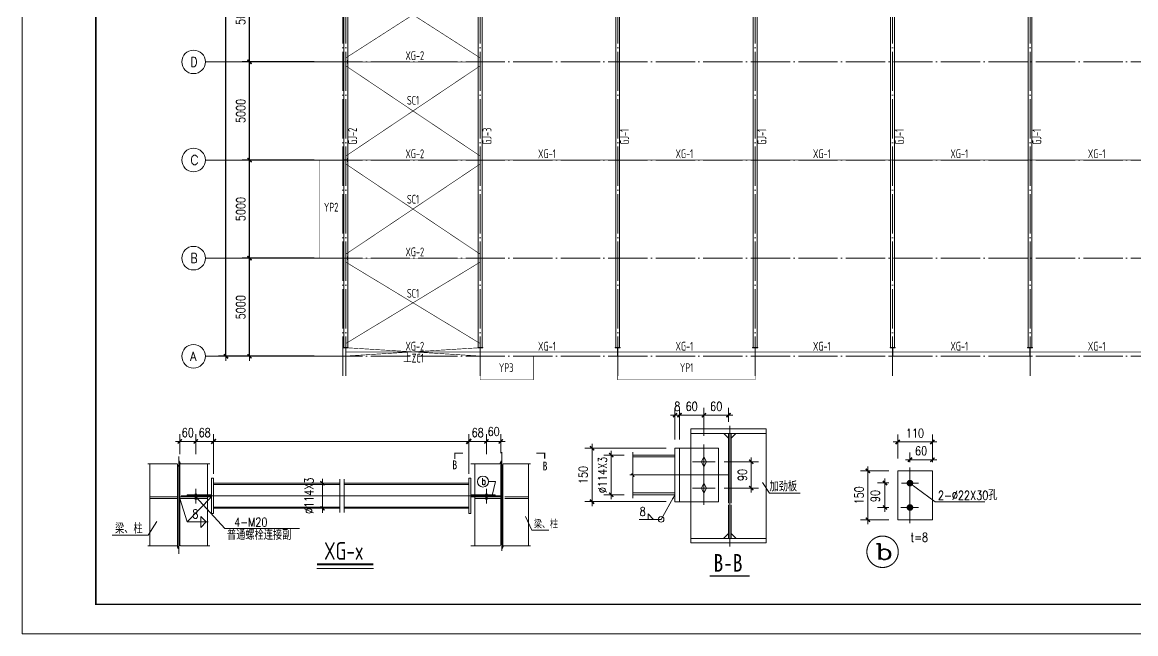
# Model space of a CAD drawing. Header units: millimetres. Extents: x 19781 to 898973, y -947928 to -267362.
# Drawn here: x 431826 to 488533, y -570027 to -538873 of the extents above; entities that cross this region are included whole.
import ezdxf
from ezdxf.enums import TextEntityAlignment as Align

# ---------------------------------------------------------------- set-up
doc = ezdxf.new("R2010")
doc.units = ezdxf.units.MM
doc.header["$LTSCALE"] = 100
for name, pattern in [('ACAD_ISO04W100', [30.5, 24, -3, 0.5, -3]), ('DOTE', [2.42, 2, -0.2, 0.02, -0.2]), ('F', [0.75, 0.5, -0.25])]:
    doc.linetypes.add(name, pattern=pattern)
doc.layers.get('0').update_dxf_attribs({"lineweight": 18})
for name, color, linetype, lineweight in [('10', 7, 'Continuous', 18), ('AXIS', 3, 'Continuous', 18), ('AXIS_TEXT', 7, 'Continuous', 18), ('BORDER', 7, 'Continuous', 18), ('DOTE', 1, 'DOTE', 18), ('PUB_DIM', 3, 'Continuous', 18), ('PUB_TEXT', 7, 'Continuous', 18), ('TDB_中实线', 7, 'Continuous', 18), ('TDB_中心线', 4, 'ACAD_ISO04W100', 18), ('TDB_双点划线', 6, 'Continuous', 18), ('TDB_文字', 3, 'Continuous', 18), ('TDB_细实线', 1, 'Continuous', 18), ('TDB_虚线', 2, 'F', 18), ('TEXT', 7, 'Continuous', 18), ('数字', 3, 'Continuous', 20), ('柱涂实', 54, 'Continuous', 18), ('系杆支撑', 2, 'Continuous', 18), ('钢柱', 4, 'Continuous', 20), ('钢梁', 4, 'Continuous', 5)]:
    doc.layers.add(name, color=color, linetype=linetype, lineweight=lineweight)
doc.styles.add('_TCH_AXIS', font='complex.shx', dxfattribs={"bigfont": 'gbcbig.shx'})
doc.styles.add('COMP', font='complex.shx', dxfattribs={"bigfont": 'hztxt.shx'})
doc.styles.add('COMPLEX', font='complex.shx', dxfattribs={"bigfont": 'gbcbig.shx'})
doc.styles.add('dim_font', font='simplex.shx', dxfattribs={"width": 0.8, "bigfont": 'gbcbig.shx'})
doc.styles.add('TDB-HZDX', font='simplex.shx', dxfattribs={"width": 0.8, "bigfont": 'hzdx.shx'})
doc.styles.add('TDB-仿宋', font='', dxfattribs={"width": 0.8})
doc.styles.add('TSSD_REIN', font='tssdeng.shx', dxfattribs={"width": 0.7, "bigfont": 'hztxt.shx'})
doc.styles.get('TDB-仿宋').set_extended_font_data('宋体')
doc.dimstyles.new('dimn', dxfattribs={"dimtxt": 300, "dimasz": 1, "dimexe": 250, "dimexo": 300, "dimgap": 150, "dimtad": 1, "dimdec": 0, "dimzin": 0, "dimdsep": 46, "dimtxsty": 'dim_font', "dimblk": '_CAXARROW', "dimcen": 1, "dimdle": 2, "dimclrt": 7, "dimadec": 1, "dimazin": 0, "dimtfac": 1, "dimtdec": 0, "dimtix": 1, "dimtmove": 2, "dimatfit": 3, "dimfxl": 1, "dimtolj": 1, "dimtzin": 0, "dimarcsym": 0})
doc.dimstyles.new('DIMN150', dxfattribs={"dimscale": 1.5, "dimtxt": 300, "dimasz": 1, "dimexe": 250, "dimexo": 300, "dimgap": 150, "dimtad": 1, "dimdec": 0, "dimzin": 0, "dimdsep": 46, "dimtxsty": 'dim_font', "dimblk": '_CAXARROW', "dimcen": 0.09, "dimdle": 2, "dimclrt": 7, "dimadec": 0, "dimazin": 0, "dimtfac": 1, "dimtdec": 0, "dimtix": 1, "dimtmove": 2, "dimatfit": 3, "dimfxl": 1, "dimtolj": 1, "dimtzin": 0, "dimarcsym": 0})
pattern_1 = [(45, (0, 0), (-7.07106781, 7.07106781), []), (45, (0, 2.5), (-7.07106781, 7.07106781), [])]

# ---------------------------------------------------------------- blocks, each defined once
blk = doc.blocks.new('_AXISO')
blk.add_circle((0, 0), 0.5)
at = {"layer": 'AXIS_TEXT', "style": 'COMPLEX', "width": 1.04167}
blk.add_attdef('A', (-0.25, -0.28), '', height=0.56, dxfattribs=at)
blk = doc.blocks.new('_DIMX')
blk.add_line((-150, 0), (150, 0))
blk.add_lwpolyline([(-70, -70, 50, 50, 0), (70, 70, 50, 50, 0)], format="xyseb")
blk = doc.blocks.new('*X107')
at = {"layer": 'AXIS', "color": 0, "lineweight": -2, "transparency": 16777216}
for p, q in [((446400, -515892), (441825, -515892)), ((442200, -555890), (442200, -515893)), ((446400, -555892), (441825, -555892))]:
    blk.add_line(p, q, dxfattribs=at)
at = {"layer": 'AXIS', "color": 0, "lineweight": -2, "transparency": 16777216, "xscale": 1.5, "yscale": 1.5, "zscale": 1.5}
for p, rotation in [((442200, -515892), 90), ((442200, -555892), 270)]:
    blk.add_blockref('_DIMX', p, dxfattribs=dict(at, rotation=rotation))
at = {"layer": 'AXIS', "color": 7, "transparency": 16777216, "insert": (441750, -535892), "char_height": 450, "width": 4834.29, "attachment_point": 5, "rotation": 90, "style": 'dim_font'}
blk.add_mtext('40000', dxfattribs=at)
blk = doc.blocks.new('_CAXARROW')
blk.add_hatch(color=0).paths.add_polyline_path([(0, 0), (-1, 0.125), (-1, -0.125)], flags=0)
blk = doc.blocks.new('*X112')
at = {"layer": 'AXIS', "color": 0, "lineweight": -2, "transparency": 16777216}
for p, q in [((446700, -535892), (443025, -535892)), ((443400, -540890), (443400, -535893)), ((446700, -540892), (443025, -540892))]:
    blk.add_line(p, q, dxfattribs=at)
at = {"layer": 'AXIS', "color": 0, "lineweight": -2, "transparency": 16777216, "xscale": 1.5, "yscale": 1.5, "zscale": 1.5}
for p, rotation in [((443400, -535892), 90), ((443400, -540892), 270)]:
    blk.add_blockref('_DIMX', p, dxfattribs=dict(at, rotation=rotation))
at = {"layer": 'AXIS', "color": 7, "transparency": 16777216, "insert": (442950, -538392), "char_height": 450, "width": 3805.71, "attachment_point": 5, "rotation": 90, "style": 'dim_font'}
blk.add_mtext('5000', dxfattribs=at)
blk = doc.blocks.new('*X113')
at = {"layer": 'AXIS', "color": 0, "lineweight": -2, "transparency": 16777216}
for p, q in [((446700, -540892), (443025, -540892)), ((443400, -545890), (443400, -540893)), ((446700, -545892), (443025, -545892))]:
    blk.add_line(p, q, dxfattribs=at)
at = {"layer": 'AXIS', "color": 0, "lineweight": -2, "transparency": 16777216, "xscale": 1.5, "yscale": 1.5, "zscale": 1.5}
for p, rotation in [((443400, -540892), 90), ((443400, -545892), 270)]:
    blk.add_blockref('_DIMX', p, dxfattribs=dict(at, rotation=rotation))
at = {"layer": 'AXIS', "color": 7, "transparency": 16777216, "insert": (442950, -543392), "char_height": 450, "width": 3805.71, "attachment_point": 5, "rotation": 90, "style": 'dim_font'}
blk.add_mtext('5000', dxfattribs=at)
blk = doc.blocks.new('*X114')
at = {"layer": 'AXIS', "color": 0, "lineweight": -2, "transparency": 16777216}
for p, q in [((446700, -545892), (443025, -545892)), ((443400, -550890), (443400, -545893)), ((446700, -550892), (443025, -550892))]:
    blk.add_line(p, q, dxfattribs=at)
at = {"layer": 'AXIS', "color": 0, "lineweight": -2, "transparency": 16777216, "xscale": 1.5, "yscale": 1.5, "zscale": 1.5}
for p, rotation in [((443400, -545892), 90), ((443400, -550892), 270)]:
    blk.add_blockref('_DIMX', p, dxfattribs=dict(at, rotation=rotation))
at = {"layer": 'AXIS', "color": 7, "transparency": 16777216, "insert": (442950, -548392), "char_height": 450, "width": 3805.71, "attachment_point": 5, "rotation": 90, "style": 'dim_font'}
blk.add_mtext('5000', dxfattribs=at)
blk = doc.blocks.new('*X115')
at = {"layer": 'AXIS', "color": 0, "lineweight": -2, "transparency": 16777216}
for p, q in [((446700, -550892), (443025, -550892)), ((443400, -555890), (443400, -550893)), ((446700, -555892), (443025, -555892))]:
    blk.add_line(p, q, dxfattribs=at)
at = {"layer": 'AXIS', "color": 0, "lineweight": -2, "transparency": 16777216, "xscale": 1.5, "yscale": 1.5, "zscale": 1.5}
for p, rotation in [((443400, -550892), 90), ((443400, -555892), 270)]:
    blk.add_blockref('_DIMX', p, dxfattribs=dict(at, rotation=rotation))
at = {"layer": 'AXIS', "color": 7, "transparency": 16777216, "insert": (442950, -553392), "char_height": 450, "width": 3805.71, "attachment_point": 5, "rotation": 90, "style": 'dim_font'}
blk.add_mtext('5000', dxfattribs=at)
blk = doc.blocks.new('*X1250')
at = {"layer": 'AXIS', "color": 0, "linetype": 'Continuous', "lineweight": -2, "transparency": 16777216}
for p, q in [((2300, 4596), (2299, 4596)), ((2301, 4158), (2301, 4846)), ((2301, 4596), (2844, 4596)), ((2844, 4158), (2844, 4846)), ((2845, 4596), (2846, 4596))]:
    blk.add_line(p, q, dxfattribs=at)
at = {"layer": 'AXIS', "color": 0, "linetype": 'Continuous', "lineweight": -2, "transparency": 16777216, "xscale": 1.00005, "yscale": 1.00005, "zscale": 1.00005}
blk.add_blockref('_DIMX', (2301, 4596), dxfattribs=at)
at = {"layer": 'AXIS', "color": 0, "linetype": 'Continuous', "lineweight": -2, "transparency": 16777216, "xscale": 1.00005, "yscale": 1.00005, "zscale": 1.00005, "rotation": 180}
blk.add_blockref('_DIMX', (2844, 4596), dxfattribs=at)
at = {"layer": 'AXIS', "color": 7, "linetype": 'Continuous', "transparency": 16777216, "insert": (2572, 4896), "char_height": 300, "width": 1131.49, "attachment_point": 5, "style": 'dim_font'}
blk.add_mtext('60', dxfattribs=at)
blk = doc.blocks.new('*X1251')
at = {"layer": 'AXIS', "color": 0, "linetype": 'Continuous', "lineweight": -2, "transparency": 16777216}
for p, q in [((2843, 4596), (2842, 4596)), ((2844, 4161), (2844, 4846)), ((2844, 4596), (3446, 4596)), ((3446, 3649), (3446, 4846)), ((3447, 4596), (3448, 4596))]:
    blk.add_line(p, q, dxfattribs=at)
at = {"layer": 'AXIS', "color": 0, "linetype": 'Continuous', "lineweight": -2, "transparency": 16777216, "xscale": 1.00005, "yscale": 1.00005, "zscale": 1.00005}
blk.add_blockref('_DIMX', (2844, 4596), dxfattribs=at)
at = {"layer": 'AXIS', "color": 0, "linetype": 'Continuous', "lineweight": -2, "transparency": 16777216, "xscale": 1.00005, "yscale": 1.00005, "zscale": 1.00005, "rotation": 180}
blk.add_blockref('_DIMX', (3446, 4596), dxfattribs=at)
at = {"layer": 'AXIS', "color": 7, "linetype": 'Continuous', "transparency": 16777216, "insert": (3145, 4896), "char_height": 300, "width": 1131.49, "attachment_point": 5, "style": 'dim_font'}
blk.add_mtext('68', dxfattribs=at)
blk = doc.blocks.new('*X1252')
at = {"layer": 'AXIS', "color": 0, "linetype": 'Continuous', "lineweight": -2, "transparency": 16777216}
for p, q in [((7430, 3175), (6894, 3175)), ((7144, 3174), (7144, 2325)), ((7430, 2324), (6894, 2324))]:
    blk.add_line(p, q, dxfattribs=at)
at = {"layer": 'AXIS', "color": 0, "linetype": 'Continuous', "lineweight": -2, "transparency": 16777216, "xscale": 1.00005, "yscale": 1.00005, "zscale": 1.00005}
for p, rotation in [((7144, 3175), 90), ((7144, 2324), 270)]:
    blk.add_blockref('_DIMX', p, dxfattribs=dict(at, rotation=rotation))
at = {"layer": 'AXIS', "color": 7, "linetype": 'Continuous', "transparency": 16777216, "insert": (6687, 2749), "char_height": 300, "width": 3874.48, "attachment_point": 5, "rotation": 90, "style": 'dim_font'}
blk.add_mtext('%%C114X3', dxfattribs=at)
blk = doc.blocks.new('*X1253')
at = {"layer": 'AXIS', "color": 0, "linetype": 'Continuous', "lineweight": -2, "transparency": 16777216}
for p, q in [((12713, 4158), (12713, 4846)), ((13195, 4596), (12714, 4596)), ((13196, 4196), (13196, 4846))]:
    blk.add_line(p, q, dxfattribs=at)
at = {"layer": 'AXIS', "color": 0, "linetype": 'Continuous', "lineweight": -2, "transparency": 16777216, "xscale": 1.00005, "yscale": 1.00005, "zscale": 1.00005, "rotation": 180}
blk.add_blockref('_DIMX', (12713, 4596), dxfattribs=at)
at = {"layer": 'AXIS', "color": 0, "linetype": 'Continuous', "lineweight": -2, "transparency": 16777216, "xscale": 1.00005, "yscale": 1.00005, "zscale": 1.00005}
blk.add_blockref('_DIMX', (13196, 4596), dxfattribs=at)
at = {"layer": 'AXIS', "color": 7, "linetype": 'Continuous', "transparency": 16777216, "insert": (12956, 4933), "char_height": 300, "width": 1131.49, "attachment_point": 5, "style": 'dim_font'}
blk.add_mtext('60', dxfattribs=at)
blk = doc.blocks.new('*X1254')
at = {"layer": 'AXIS', "color": 0, "linetype": 'Continuous', "lineweight": -2, "transparency": 16777216}
for p, q in [((12109, 4596), (12108, 4596)), ((12110, 3649), (12110, 4846)), ((12713, 4596), (12110, 4596)), ((12713, 4161), (12713, 4846)), ((12714, 4596), (12715, 4596))]:
    blk.add_line(p, q, dxfattribs=at)
at = {"layer": 'AXIS', "color": 0, "linetype": 'Continuous', "lineweight": -2, "transparency": 16777216, "xscale": 1.00005, "yscale": 1.00005, "zscale": 1.00005}
blk.add_blockref('_DIMX', (12110, 4596), dxfattribs=at)
at = {"layer": 'AXIS', "color": 0, "linetype": 'Continuous', "lineweight": -2, "transparency": 16777216, "xscale": 1.00005, "yscale": 1.00005, "zscale": 1.00005, "rotation": 180}
blk.add_blockref('_DIMX', (12713, 4596), dxfattribs=at)
at = {"layer": 'AXIS', "color": 7, "linetype": 'Continuous', "transparency": 16777216, "insert": (12412, 4896), "char_height": 300, "width": 1131.49, "attachment_point": 5, "style": 'dim_font'}
blk.add_mtext('68', dxfattribs=at)
blk = doc.blocks.new('_INDEX1')
blk.add_lwpolyline([(-0.5, 0, 0.035, 0.035, 1), (0.5, 0, 0.035, 0.035, 1)], format="xyseb", close=True)
at = {"style": 'COMP', "width": 2.33333}
blk.add_attdef('1', (-0.25, -0.25), '', height=0.5, dxfattribs=at)
blk = doc.blocks.new('*X1256')
at = {"layer": 'AXIS', "color": 0, "linetype": 'Continuous', "lineweight": -2, "transparency": 16777216}
for p, q in [((20780, 3905), (21950, 3905)), ((21700, 3904), (21700, 3010)), ((20780, 3009), (21950, 3009))]:
    blk.add_line(p, q, dxfattribs=at)
at = {"layer": 'AXIS', "color": 0, "linetype": 'Continuous', "lineweight": -2, "transparency": 16777216, "xscale": 1.00005, "yscale": 1.00005, "zscale": 1.00005}
for p, rotation in [((21700, 3905), 90), ((21700, 3009), 270)]:
    blk.add_blockref('_DIMX', p, dxfattribs=dict(at, rotation=rotation))
at = {"layer": 'AXIS', "color": 7, "linetype": 'Continuous', "transparency": 16777216, "insert": (21400, 3457), "char_height": 300, "width": 1165.77, "attachment_point": 5, "rotation": 90, "style": 'dim_font'}
blk.add_mtext('90', dxfattribs=at)
blk = doc.blocks.new('*X1257')
at = {"layer": 'AXIS', "color": 0, "linetype": 'Continuous', "lineweight": -2, "transparency": 16777216}
for p, q in [((18813, 4364), (16046, 4364)), ((16296, 4363), (16296, 2551)), ((18813, 2550), (16046, 2550))]:
    blk.add_line(p, q, dxfattribs=at)
at = {"layer": 'AXIS', "color": 0, "linetype": 'Continuous', "lineweight": -2, "transparency": 16777216, "xscale": 1.00005, "yscale": 1.00005, "zscale": 1.00005}
for p, rotation in [((16296, 4364), 90), ((16296, 2550), 270)]:
    blk.add_blockref('_DIMX', p, dxfattribs=dict(at, rotation=rotation))
at = {"layer": 'AXIS', "color": 7, "linetype": 'Continuous', "transparency": 16777216, "insert": (15996, 3457), "char_height": 300, "width": 1748.66, "attachment_point": 5, "rotation": 90, "style": 'dim_font'}
blk.add_mtext('150', dxfattribs=at)
blk = doc.blocks.new('*X1258')
at = {"layer": 'AXIS', "color": 0, "linetype": 'Continuous', "lineweight": -2, "transparency": 16777216}
for p, q in [((17383, 4130), (16700, 4130)), ((16950, 4131), (16950, 4132)), ((16950, 4130), (16950, 2784)), ((17383, 2784), (16700, 2784)), ((16950, 2783), (16950, 2782))]:
    blk.add_line(p, q, dxfattribs=at)
at = {"layer": 'AXIS', "color": 0, "linetype": 'Continuous', "lineweight": -2, "transparency": 16777216, "xscale": 1.00005, "yscale": 1.00005, "zscale": 1.00005}
for p, rotation in [((16950, 4130), 270), ((16950, 2784), 90)]:
    blk.add_blockref('_DIMX', p, dxfattribs=dict(at, rotation=rotation))
at = {"layer": 'AXIS', "color": 7, "linetype": 'Continuous', "transparency": 16777216, "insert": (16650, 3457), "char_height": 300, "width": 3874.48, "attachment_point": 5, "rotation": 90, "style": 'dim_font'}
blk.add_mtext('%%C114X3', dxfattribs=at)
blk = doc.blocks.new('_ArchTick_0')
at = {"color": 0, "linetype": 'ByBlock'}
blk.add_lwpolyline([(-0.71, -0.71, 0.5, 0.5, 0), (0.71, 0.71, 0.5, 0.5, 0)], format="xyseb", dxfattribs=at)
blk = doc.blocks.new('*X1259')
at = {"layer": 'AXIS', "color": 0, "linetype": 'Continuous', "lineweight": -2, "transparency": 16777216}
for p, q in [((26371, 3185), (25993, 3185)), ((26243, 2353), (26243, 3184)), ((26371, 2352), (25993, 2352))]:
    blk.add_line(p, q, dxfattribs=at)
at = {"layer": 'AXIS', "color": 0, "linetype": 'Continuous', "lineweight": -2, "transparency": 16777216, "xscale": 1.00005, "yscale": 1.00005, "zscale": 1.00005}
for p, rotation in [((26243, 3185), 90), ((26243, 2352), 270)]:
    blk.add_blockref('_DIMX', p, dxfattribs=dict(at, rotation=rotation))
at = {"layer": 'AXIS', "color": 7, "linetype": 'Continuous', "transparency": 16777216, "insert": (25912, 2738), "char_height": 300, "width": 1165.77, "attachment_point": 5, "rotation": 90, "style": 'dim_font'}
blk.add_mtext('90', dxfattribs=at)
blk = doc.blocks.new('*X1260')
at = {"layer": 'AXIS', "color": 0, "linetype": 'Continuous', "lineweight": -2, "transparency": 16777216}
for p, q in [((26375, 3595), (25412, 3595)), ((25662, 1937), (25662, 3594)), ((26375, 1936), (25412, 1936))]:
    blk.add_line(p, q, dxfattribs=at)
at = {"layer": 'AXIS', "color": 0, "linetype": 'Continuous', "lineweight": -2, "transparency": 16777216, "xscale": 1.00005, "yscale": 1.00005, "zscale": 1.00005}
for p, rotation in [((25662, 3595), 90), ((25662, 1936), 270)]:
    blk.add_blockref('_DIMX', p, dxfattribs=dict(at, rotation=rotation))
at = {"layer": 'AXIS', "color": 7, "linetype": 'Continuous', "transparency": 16777216, "insert": (25362, 2766), "char_height": 300, "width": 1748.66, "attachment_point": 5, "rotation": 90, "style": 'dim_font'}
blk.add_mtext('150', dxfattribs=at)
blk = doc.blocks.new('*X1261')
at = {"layer": 'AXIS', "color": 0, "linetype": 'Continuous', "lineweight": -2, "transparency": 16777216}
for p, q in [((27090, 3895), (27090, 4225)), ((27851, 3895), (27851, 4225)), ((27091, 3975), (27850, 3975))]:
    blk.add_line(p, q, dxfattribs=at)
at = {"layer": 'AXIS', "color": 0, "linetype": 'Continuous', "lineweight": -2, "transparency": 16777216, "xscale": 1.00005, "yscale": 1.00005, "zscale": 1.00005, "rotation": 180}
blk.add_blockref('_DIMX', (27090, 3975), dxfattribs=at)
at = {"layer": 'AXIS', "color": 0, "linetype": 'Continuous', "lineweight": -2, "transparency": 16777216, "xscale": 1.00005, "yscale": 1.00005, "zscale": 1.00005}
blk.add_blockref('_DIMX', (27851, 3975), dxfattribs=at)
at = {"layer": 'AXIS', "color": 7, "linetype": 'Continuous', "transparency": 16777216, "insert": (27470, 4275), "char_height": 300, "width": 1131.49, "attachment_point": 5, "style": 'dim_font'}
blk.add_mtext('60', dxfattribs=at)
blk = doc.blocks.new('*X1262')
at = {"layer": 'AXIS', "color": 0, "linetype": 'Continuous', "lineweight": -2, "transparency": 16777216}
for p, q in [((26675, 4019), (26675, 4828)), ((26676, 4578), (27850, 4578)), ((27851, 4019), (27851, 4828))]:
    blk.add_line(p, q, dxfattribs=at)
at = {"layer": 'AXIS', "color": 0, "linetype": 'Continuous', "lineweight": -2, "transparency": 16777216, "xscale": 1.00005, "yscale": 1.00005, "zscale": 1.00005, "rotation": 180}
blk.add_blockref('_DIMX', (26675, 4578), dxfattribs=at)
at = {"layer": 'AXIS', "color": 0, "linetype": 'Continuous', "lineweight": -2, "transparency": 16777216, "xscale": 1.00005, "yscale": 1.00005, "zscale": 1.00005}
blk.add_blockref('_DIMX', (27851, 4578), dxfattribs=at)
at = {"layer": 'AXIS', "color": 7, "linetype": 'Continuous', "transparency": 16777216, "insert": (27263, 4878), "char_height": 300, "width": 1748.66, "attachment_point": 5, "style": 'dim_font'}
blk.add_mtext('110', dxfattribs=at)
blk = doc.blocks.new('*X1263')
at = {"layer": 'AXIS', "color": 0, "linetype": 'Continuous', "lineweight": -2, "transparency": 16777216}
for p, q in [((19264, 4664), (19264, 5736)), ((20096, 4789), (20096, 5736)), ((19265, 5486), (20095, 5486))]:
    blk.add_line(p, q, dxfattribs=at)
at = {"layer": 'AXIS', "color": 0, "linetype": 'Continuous', "lineweight": -2, "transparency": 16777216, "xscale": 1.00005, "yscale": 1.00005, "zscale": 1.00005, "rotation": 180}
blk.add_blockref('_DIMX', (19264, 5486), dxfattribs=at)
at = {"layer": 'AXIS', "color": 0, "linetype": 'Continuous', "lineweight": -2, "transparency": 16777216, "xscale": 1.00005, "yscale": 1.00005, "zscale": 1.00005}
blk.add_blockref('_DIMX', (20096, 5486), dxfattribs=at)
at = {"layer": 'AXIS', "color": 7, "linetype": 'Continuous', "transparency": 16777216, "insert": (19680, 5786), "char_height": 300, "width": 1131.49, "attachment_point": 5, "style": 'dim_font'}
blk.add_mtext('60', dxfattribs=at)
blk = doc.blocks.new('*X1264')
at = {"layer": 'AXIS', "color": 0, "linetype": 'Continuous', "lineweight": -2, "transparency": 16777216}
for p, q in [((20096, 4789), (20096, 5736)), ((20928, 5266), (20928, 5736)), ((20097, 5486), (20927, 5486))]:
    blk.add_line(p, q, dxfattribs=at)
at = {"layer": 'AXIS', "color": 0, "linetype": 'Continuous', "lineweight": -2, "transparency": 16777216, "xscale": 1.00005, "yscale": 1.00005, "zscale": 1.00005, "rotation": 180}
blk.add_blockref('_DIMX', (20096, 5486), dxfattribs=at)
at = {"layer": 'AXIS', "color": 0, "linetype": 'Continuous', "lineweight": -2, "transparency": 16777216, "xscale": 1.00005, "yscale": 1.00005, "zscale": 1.00005}
blk.add_blockref('_DIMX', (20928, 5486), dxfattribs=at)
at = {"layer": 'AXIS', "color": 7, "linetype": 'Continuous', "transparency": 16777216, "insert": (20512, 5786), "char_height": 300, "width": 1131.49, "attachment_point": 5, "style": 'dim_font'}
blk.add_mtext('60', dxfattribs=at)
blk = doc.blocks.new('*X1265')
at = {"layer": 'AXIS', "color": 0, "linetype": 'Continuous', "lineweight": -2, "transparency": 16777216}
for p, q in [((19113, 4664), (19113, 5737)), ((19264, 4664), (19264, 5737)), ((19112, 5487), (19111, 5487)), ((19264, 5487), (19113, 5487)), ((19265, 5487), (19266, 5487))]:
    blk.add_line(p, q, dxfattribs=at)
at = {"layer": 'AXIS', "color": 0, "linetype": 'Continuous', "lineweight": -2, "transparency": 16777216, "xscale": 1.00005, "yscale": 1.00005, "zscale": 1.00005}
blk.add_blockref('_DIMX', (19113, 5487), dxfattribs=at)
at = {"layer": 'AXIS', "color": 0, "linetype": 'Continuous', "lineweight": -2, "transparency": 16777216, "xscale": 1.00005, "yscale": 1.00005, "zscale": 1.00005, "rotation": 180}
blk.add_blockref('_DIMX', (19264, 5487), dxfattribs=at)
at = {"layer": 'AXIS', "color": 7, "linetype": 'Continuous', "transparency": 16777216, "insert": (19189, 5787), "char_height": 300, "width": 480.02, "attachment_point": 5, "style": 'dim_font'}
blk.add_mtext('8', dxfattribs=at)
blk = doc.blocks.new('A$C296216D8')
at = {"layer": 'TDB_细实线'}
blk.add_hatch(color=256, dxfattribs=at).paths.add_polyline_path([(19010.7, 2657.8), (19060, 2635.8), (19113, 2784.1)], flags=0)
at = {"layer": 'AXIS', "linetype": 'Continuous'}
blk.add_line((3334, 4596.3), (12222.8, 4596.3), dxfattribs=at)
at = {"layer": 'PUB_DIM'}
blk.add_line((12110.2, 3499.4), (12110.2, 4708.9), dxfattribs=at)
at = {"layer": 'PUB_TEXT'}
blk.add_lwpolyline([(6953.1, 425.4, 70, 70, 0), (8874.6, 425.4, 70, 70, 0)], format="xyseb", dxfattribs=at)
blk.add_lwpolyline([(6953.1, 275.4), (8874.6, 275.4)], dxfattribs=at)
at = {"layer": 'TDB_中实线'}
for p, q in [((19113, 4364.4), (19264.2, 4364.4)), ((19113, 4364.4), (19113, 2549.7)), ((19264.2, 4364.4), (20589.1, 4364.4)), ((19264.2, 4364.4), (19264.2, 2549.7)), ((20589.1, 4364.4), (20589.1, 2549.7)), ((17683.4, 4130), (19113, 4130)), ((20095.9, 4077.3), (20008.3, 3904.8)), ((20095.9, 3732.2), (20008.3, 3904.8)), ((20095.9, 4077.3), (20183.6, 3904.8)), ((20095.9, 3732.2), (20183.6, 3904.8)), ((27850.7, 3595.3), (26675.5, 3595.3)), ((26675.5, 3595.3), (26675.5, 1936.2)), ((27850.7, 3595.3), (27850.7, 1936.2)), ((3446.5, 3349.4), (3380.9, 3349.4)), ((3380.9, 3349.4), (3380.9, 2149.2)), ((3446.5, 3349.4), (3446.5, 2149.2)), ((3446.5, 3175), (7730, 3175)), ((12110.2, 3175), (7883.2, 3175)), ((12110.2, 3349.4), (12110.2, 2149.2)), ((12175.8, 3349.4), (12110.2, 3349.4)), ((12175.8, 3349.4), (12175.8, 2149.2)), ((20095.9, 3181.9), (20008.3, 3009.3)), ((20095.9, 3181.9), (20183.6, 3009.3)), ((2546.2, 2779.3), (2546.2, 2719.3)), ((2546.2, 2779.3), (3380.9, 2779.3)), ((2546.2, 2719.3), (3380.9, 2719.3)), ((13010.5, 2779.3), (12175.8, 2779.3)), ((13010.5, 2719.3), (12175.8, 2719.3)), ((13010.5, 2779.3), (13010.5, 2719.3)), ((17683.4, 2784.1), (19113, 2784.1)), ((20095.9, 2836.8), (20008.3, 3009.3)), ((20095.9, 2836.8), (20183.6, 3009.3)), ((3446.5, 2323.6), (7730, 2323.6)), ((12110.2, 2323.6), (7883.2, 2323.6)), ((19113, 2549.7), (19264.2, 2549.7)), ((19264.2, 2549.7), (20589.1, 2549.7)), ((3446.5, 2149.2), (3380.9, 2149.2)), ((12175.8, 2149.2), (12110.2, 2149.2)), ((27850.7, 1936.2), (26675.5, 1936.2))]:
    blk.add_line(p, q, dxfattribs=at)
for points in [[(11919.4, 4196.4, 36, 36, 0), (11633.4, 4196.4, 36, 36, 0), (11633.4, 4000.2, 36, 36, 0)], [(14404.3, 4196.4, 36, 36, 0), (14688.1, 4196.4, 36, 36, 0), (14688.1, 4005.9, 36, 36, 0)], [(2844.9, 2818.5, 75, 75, 0), (2844.9, 2620.1, 75, 75, 0)], [(12711.9, 2818.5, 75, 75, 0), (12711.9, 2620.1, 75, 75, 0)], [(20287.3, 22.5, 45, 45, 0), (21644.8, 22.5, 45, 45, 0)]]:
    blk.add_lwpolyline(points, format="xyseb", dxfattribs=at)
for points in [[(27034, 3180.6, 112.5, 112.5, 1), (27146.5, 3180.6, 112.5, 112.5, 1)], [(27034, 2351, 112.5, 112.5, 1), (27146.5, 2351, 112.5, 112.5, 1)]]:
    blk.add_lwpolyline(points, format="xyseb", close=True, dxfattribs=at)
at = {"layer": 'TDB_中心线', "ltscale": 50}
for p, q in [((20973, 1025.4), (20973, 5130.8)), ((13233.2, 883.6), (13233.2, 4230.5)), ((20095.9, 4488.6), (20095.9, 2436.9)), ((2263.5, 778.1), (2263.5, 4087.7)), ((19704.2, 3904.8), (20479.9, 3904.8)), ((17582.1, 3457), (20927.6, 3457)), ((13202.3, 2749.3), (2344.8, 2749.3)), ((19704.2, 3009.3), (20479.9, 3009.3))]:
    blk.add_line(p, q, dxfattribs=at)
at = {"layer": 'TDB_中心线', "ltscale": 30}
for p, q in [((27090.3, 3706.9), (27090.3, 1821.3)), ((27382.7, 3180.6), (26799, 3180.6)), ((2844.9, 2989.1), (2844.9, 2491.4)), ((12711.9, 2989.1), (12711.9, 2491.4)), ((27382.7, 2351), (26776.9, 2351))]:
    blk.add_line(p, q, dxfattribs=at)
at = {"layer": 'TDB_双点划线', "ltscale": 50}
for p, q in [((19651.7, 5020.5), (22202.8, 5020.5)), ((19651.7, 4869.3), (19651.7, 5020.5)), ((22202.8, 4869.3), (22202.8, 5020.5)), ((19651.7, 4869.3), (19651.7, 1304.2)), ((19651.7, 4869.3), (22202.8, 4869.3)), ((20926.1, 4708.1), (20767.4, 4866.7)), ((20927.6, 3480.9), (20927.6, 4869.3)), ((21018.4, 3480.9), (21018.4, 4869.3)), ((21019.9, 4708.1), (21178.6, 4866.7)), ((22202.8, 4869.3), (22202.8, 1304.2)), ((1284.6, 3840.5), (1284.6, 1057.7)), ((2226, 3840.5), (2226, 3424.4)), ((2301, 3900.4), (2301, 1045.5)), ((3242.4, 3840.5), (3242.4, 1046)), ((12314.3, 3840.5), (12314.3, 1046)), ((13195.7, 3905.2), (13195.7, 1085.9)), ((13270.7, 3812.6), (13270.7, 3424.4)), ((14134.1, 3840.5), (14134.1, 1057.7)), ((2226, 3725.5), (2226, 992.8)), ((13270.7, 3725.5), (13270.7, 1001.7)), ((20927.6, 3480.9), (20927.6, 2496.2)), ((21018.4, 3480.9), (21018.4, 2496.2)), ((7730, 3315.9), (7730, 2182.7)), ((7883.2, 3315.9), (7883.2, 2182.7)), ((2226, 2719.3), (1284.6, 2719.3)), ((2226, 2659.3), (1284.6, 2659.3)), ((2301, 2719.3), (3143.5, 2719.3)), ((2301, 2719.3), (2301, 2659.3)), ((2301, 2659.3), (3242.4, 2659.3)), ((3242.4, 2659.3), (3242.4, 2719.3)), ((12314.3, 2659.3), (12314.3, 2719.3)), ((12314.3, 2659.3), (12314.3, 2719.3)), ((13195.7, 2659.3), (12314.3, 2659.3)), ((13195.7, 2719.3), (12413.2, 2719.3)), ((13195.7, 2719.3), (13195.7, 2659.3)), ((13330.7, 2719.3), (14134.1, 2719.3)), ((13330.7, 2659.3), (14134.1, 2659.3)), ((20927.6, 2437.9), (20927.6, 1304.2)), ((21018.4, 2437.9), (21018.4, 1304.2)), ((19651.7, 1304.2), (22202.8, 1304.2)), ((19651.7, 1304.2), (19651.7, 1152.9)), ((19651.7, 1152.9), (22202.8, 1152.9)), ((20926.1, 1465.3), (20767.4, 1306.8)), ((21019.9, 1465.3), (21178.6, 1306.8)), ((22202.8, 1304.2), (22202.8, 1152.9))]:
    blk.add_line(p, q, dxfattribs=at)
at = {"layer": 'TDB_细实线', "color": 1, "ltscale": 0.02}
blk.add_line((3446.5, 3499.4), (3446.5, 4708.9), dxfattribs=at)
at = {"layer": 'TDB_细实线'}
for p, q in [((17683.4, 4234), (17683.4, 3493.7)), ((1209.6, 3840.5), (2213.7, 3840.5)), ((2213.7, 3840.5), (2256.2, 3744.2)), ((2256.2, 3744.2), (2282.9, 3935.9)), ((2282.9, 3935.9), (2326.8, 3840)), ((2326.8, 3840), (3317.4, 3840)), ((13169.9, 3840), (12179.3, 3840)), ((13213.8, 3935.9), (13169.9, 3840)), ((13240.5, 3744.2), (13213.8, 3935.9)), ((13283, 3840.5), (13240.5, 3744.2)), ((14209.2, 3840.5), (13283, 3840.5)), ((17633.7, 3493.7), (17683.4, 3493.7)), ((17633.7, 3493.7), (17725.4, 3399.2)), ((13013.5, 3233.7), (12781.5, 3233.7)), ((12903.4, 2763.1), (13013.5, 3233.7)), ((17725.4, 3399.2), (17683.4, 3399.2)), ((17683.4, 3399.2), (17683.4, 2665.8)), ((22320.3, 2836.8), (22087.2, 3201.3)), ((27090.3, 3180.6), (27947.8, 2543.1)), ((2301, 2659.3), (2553, 1862.3)), ((2553, 1862.3), (3380.9, 2719.3)), ((2844.9, 2719.3), (3826.3, 1633.3)), ((19113, 2784.1), (18640.6, 1948.7)), ((23365, 2836.8), (22320.3, 2836.8)), ((29633.3, 2543.1), (27947.8, 2543.1)), ((3010.3, 1862.3), (3010.3, 2051.4)), ((3010.3, 2051.4), (3199.4, 1862.3)), ((14256.7, 1584.8), (14034, 2046.4)), ((17895.3, 1948.7), (18640.6, 1948.7)), ((18196.3, 1948.7), (18196.3, 2137.7)), ((18196.3, 2137.7), (18385.4, 1948.7)), ((18196.3, 1948.7), (18385.4, 1948.7)), ((1224.8, 1412.8), (1525.4, 1874.5)), ((2553, 1862.3), (3010.3, 1862.3)), ((3010.3, 1862.3), (3010.3, 1673.3)), ((3010.3, 1862.3), (3259.5, 1862.3)), ((3199.4, 1862.3), (3010.3, 1673.3)), ((3826.3, 1633.3), (6365.9, 1633.3)), ((14824.8, 1584.8), (14256.7, 1584.8)), ((0, 1412.8), (1224.8, 1412.8)), ((2249, 949.7), (2275.6, 1141.3)), ((2275.6, 1141.3), (2319.5, 1045.5)), ((13221.1, 1141.3), (13177.2, 1045.5)), ((13247.7, 949.7), (13221.1, 1141.3)), ((1209.6, 1046), (2206.5, 1046)), ((2206.5, 1046), (2249, 949.7)), ((2319.5, 1045.5), (3317.4, 1045.5)), ((13177.2, 1045.5), (12179.3, 1045.5)), ((13290.3, 1046), (13247.7, 949.7)), ((14209.2, 1046), (13290.3, 1046))]:
    blk.add_line(p, q, dxfattribs=at)
for centre, radius in [((12594, 3233.7), 187.5), ((18640.6, 1948.7), 95.9)]:
    blk.add_circle(centre, radius, dxfattribs=at)
at = {"layer": 'TDB_虚线', "ltscale": 300}
for p, q in [((17683.4, 4069.5), (19113, 4069.5)), ((3446.5, 3130), (7730, 3130)), ((12108.5, 3130), (7883.2, 3130)), ((17683.4, 2844.6), (19113, 2844.6)), ((3446.5, 2368.6), (7730, 2368.6)), ((12110.2, 2368.6), (7883.2, 2368.6))]:
    blk.add_line(p, q, dxfattribs=at)
ref = blk.add_blockref('_INDEX1', (26160.5, 847.5), dxfattribs=dict(xscale=1066.773336000275, yscale=1066.773336000275, zscale=1066.773336000275))
ref.add_attrib('1', 'b', (25893.8, 580.9), dxfattribs={"height": 533.4, "style": 'COMP', "width": 1.3125})
at = {"layer": 'PUB_DIM', "xscale": 112.5168758437503, "yscale": 112.5168758437503, "zscale": 112.5168758437503}
blk.add_blockref('_ArchTick_0', (12110.2, 4596.3), dxfattribs=at)
at = {"layer": 'TDB_细实线', "color": 1, "ltscale": 0.02, "xscale": 112.5168758437503, "yscale": 112.5168758437503, "zscale": 112.5168758437503, "rotation": 180}
blk.add_blockref('_ArchTick_0', (3446.5, 4596.3), dxfattribs=at)
at = {"layer": 'TDB_文字', "width": 0.8}
for s, height, style, p in [('B', 300, 'TDB-仿宋', (11554.7, 3649.3)), ('B', 300, 'TDB-仿宋', (14618.3, 3610.4)), ('b', 225, 'TDB-HZDX', (12548.7, 3126.4)), ('加劲板', 300.05, 'TDB-HZDX', (22322.4, 2902.3)), ('2-%%C22X30孔', 300.045, 'TDB-HZDX', (28041.7, 2613.5)), ('4-M20', 300.05, 'TDB-HZDX', (4145.4, 1702.3)), ('梁、柱', 262.54, 'TDB-HZDX', (14322.5, 1644.3)), ('梁、柱', 300.05, 'TDB-HZDX', (102, 1472.3)), ('普通螺栓连接副', 300.05, 'TDB-HZDX', (3902.6, 1257.7)), ('t=8', 300.05, 'TDB-HZDX', (27108.8, 1189)), ('B-B', 600.06, 'TDB-仿宋', (20423.3, 170.8))]:
    blk.add_text(s, height=height, dxfattribs=dict(at, style=style)).set_placement(p)
at = {"layer": 'TDB_文字', "style": 'TDB-HZDX', "width": 0.8}
for tag, p in [('6', (2933.9, 1891.4)), ('4', (18119.8, 1977.7))]:
    blk.add_attdef(tag, text='', height=300, dxfattribs=at).set_placement(p, align=Align.BOTTOM_RIGHT)
at = {"layer": 'TEXT', "style": 'TSSD_REIN', "width": 0.75}
blk.add_text('XG-x', height=600.09, dxfattribs=at).set_placement((7199.5, 575.4))
at = {"layer": 'AXIS', "linetype": 'Continuous'}
for base, p1, p2, text, picture, middle in [((19113, 5486.6), (19264.2, 4364.4), (19113, 4364.4), '8', '*X1265', (19188.6, 5786.6)), ((20095.9, 5485.7), (19264.2, 4364.4), (20095.9, 4488.6), '60', '*X1263', (19680.1, 5785.7)), ((20927.6, 5485.7), (20095.9, 4488.6), (20927.6, 4966.4), '60', '*X1264', (20511.8, 5785.7)), ((2843.7, 4596.3), (2301, 3857.7), (2843.7, 3857.7), '60', '*X1250', (2572.4, 4896.4)), ((3446.5, 4596.3), (2843.7, 3861.4), (3446.5, 3349.4), '68', '*X1251', (3145.1, 4896.4)), ((12110.2, 4596.3), (12713, 3861.4), (12110.2, 3349.4), '68', '*X1254', (12411.6, 4896.4)), ((12713, 4596.3), (13195.7, 3896.2), (12713, 3857.7), '60', '*X1253', (12956.5, 4932.5)), ((27850.7, 4578.1), (26675.5, 3719.2), (27850.7, 3719.2), '110', '*X1262', (27263.1, 4878.2)), ((27850.7, 3974.5), (27090.3, 3595.3), (27850.7, 3595.3), '60', '*X1261', (27470.5, 4274.5))]:
    dim = blk.add_linear_dim(base=base, p1=p1, p2=p2, text=text, dimstyle='dimn', override={"dimscale": 1.00005, "dimlfac": 0.99995, "dimsah": 1}, dxfattribs=at)
    dim.commit()
    dim.dimension.update_dxf_attribs({"geometry": picture, "text_midpoint": middle, "dimtype": 160})
for base, p1, p2, text, picture, middle in [((16949.7, 2784.1), (17683.4, 4130), (17683.4, 2784.1), '%%C114X3', '*X1258', (16649.7, 3457)), ((7143.7, 2323.6), (7730, 3175), (7730, 2323.6), '%%C114X3', '*X1252', (6686.9, 2749.3)), ((16296.5, 2549.7), (19113, 4364.4), (19113, 2549.7), '150', '*X1257', (15996.5, 3457)), ((21699.7, 3009.3), (20479.9, 3904.8), (20479.9, 3009.3), '90', '*X1256', (21399.7, 3457)), ((25661.8, 3595.3), (26675.5, 1936.2), (26675.5, 3595.3), '150', '*X1260', (25361.7, 2765.8)), ((26243.2, 3184.5), (26671.4, 2352.3), (26671.4, 3184.5), '90', '*X1259', (25912.2, 2738.4))]:
    dim = blk.add_linear_dim(base=base, p1=p1, p2=p2, angle=90, text=text, dimstyle='dimn', override={"dimscale": 1.00005, "dimlfac": 0.99995, "dimsah": 1}, dxfattribs=at)
    dim.commit()
    dim.dimension.update_dxf_attribs({"geometry": picture, "text_midpoint": middle, "dimtype": 160})

msp = doc.modelspace()

# ---------------------------------------------------------------- hatches: boundary and pattern name
at = {"layer": '10', "ltscale": 100}
h = msp.add_hatch(dxfattribs=at)
h.set_pattern_fill('金属', color=256, style=0, pattern_type=0)
h.set_pattern_definition(pattern_1)
h.paths.add_polyline_path([(448392.21, -540894.53), (448392.21, -540981.53), (448400.21, -540981.53), (448400.21, -540801.53), (448392.21, -540801.53), (448392.21, -540888.53), (448208.21, -540888.53), (448208.21, -540801.53), (448200.21, -540801.53), (448200.21, -540981.53), (448208.21, -540981.53), (448208.21, -540894.53)], flags=0)
h = msp.add_hatch(dxfattribs=at)
h.set_pattern_fill('金属', color=256, style=0, pattern_type=0)
h.set_pattern_definition(pattern_1)
h.paths.add_polyline_path([(448392.21, -545894.53), (448392.21, -545981.53), (448400.21, -545981.53), (448400.21, -545801.53), (448392.21, -545801.53), (448392.21, -545888.53), (448208.21, -545888.53), (448208.21, -545801.53), (448200.21, -545801.53), (448200.21, -545981.53), (448208.21, -545981.53), (448208.21, -545894.53)], flags=0)
h = msp.add_hatch(dxfattribs=at)
h.set_pattern_fill('金属', color=256, style=0, pattern_type=0)
h.set_pattern_definition(pattern_1)
h.paths.add_polyline_path([(448392.21, -550894.53), (448392.21, -550981.53), (448400.21, -550981.53), (448400.21, -550801.53), (448392.21, -550801.53), (448392.21, -550888.53), (448208.21, -550888.53), (448208.21, -550801.53), (448200.21, -550801.53), (448200.21, -550981.53), (448208.21, -550981.53), (448208.21, -550894.53)], flags=0)
h = msp.add_hatch(dxfattribs=at)
h.set_pattern_fill('金属', color=256, style=0, pattern_type=0)
h.set_pattern_definition(pattern_1)
h.paths.add_polyline_path([(448304.21, -555453.53), (448430.21, -555453.53), (448430.21, -555441.53), (448170.21, -555441.53), (448170.21, -555453.53), (448296.21, -555453.53), (448296.21, -555879.53), (448170.21, -555879.53), (448170.21, -555891.53), (448430.21, -555891.53), (448430.21, -555879.53), (448304.21, -555879.53)], flags=0)
h = msp.add_hatch(dxfattribs=at)
h.set_pattern_fill('金属', color=256, style=0, pattern_type=0)
h.set_pattern_definition(pattern_1)
h.paths.add_polyline_path([(455154.21, -555453.53), (455280.21, -555453.53), (455280.21, -555441.53), (455020.21, -555441.53), (455020.21, -555453.53), (455146.21, -555453.53), (455146.21, -555879.53), (455020.21, -555879.53), (455020.21, -555891.53), (455280.21, -555891.53), (455280.21, -555879.53), (455154.21, -555879.53)], flags=0)
h = msp.add_hatch(dxfattribs=at)
h.set_pattern_fill('金属', color=256, style=0, pattern_type=0)
h.set_pattern_definition(pattern_1)
h.paths.add_polyline_path([(462154.21, -555453.53), (462280.21, -555453.53), (462280.21, -555441.53), (462020.21, -555441.53), (462020.21, -555453.53), (462146.21, -555453.53), (462146.21, -555879.53), (462020.21, -555879.53), (462020.21, -555891.53), (462280.21, -555891.53), (462280.21, -555879.53), (462154.21, -555879.53)], flags=0)
h = msp.add_hatch(dxfattribs=at)
h.set_pattern_fill('金属', color=256, style=0, pattern_type=0)
h.set_pattern_definition(pattern_1)
h.paths.add_polyline_path([(469154.21, -555453.53), (469280.21, -555453.53), (469280.21, -555441.53), (469020.21, -555441.53), (469020.21, -555453.53), (469146.21, -555453.53), (469146.21, -555879.53), (469020.21, -555879.53), (469020.21, -555891.53), (469280.21, -555891.53), (469280.21, -555879.53), (469154.21, -555879.53)], flags=0)
h = msp.add_hatch(dxfattribs=at)
h.set_pattern_fill('金属', color=256, style=0, pattern_type=0)
h.set_pattern_definition(pattern_1)
h.paths.add_polyline_path([(476154.21, -555453.53), (476280.21, -555453.53), (476280.21, -555441.53), (476020.21, -555441.53), (476020.21, -555453.53), (476146.21, -555453.53), (476146.21, -555879.53), (476020.21, -555879.53), (476020.21, -555891.53), (476280.21, -555891.53), (476280.21, -555879.53), (476154.21, -555879.53)], flags=0)
h = msp.add_hatch(dxfattribs=at)
h.set_pattern_fill('金属', color=256, style=0, pattern_type=0)
h.set_pattern_definition(pattern_1)
h.paths.add_polyline_path([(483154.21, -555453.53), (483280.21, -555453.53), (483280.21, -555441.53), (483020.21, -555441.53), (483020.21, -555453.53), (483146.21, -555453.53), (483146.21, -555879.53), (483020.21, -555879.53), (483020.21, -555891.53), (483280.21, -555891.53), (483280.21, -555879.53), (483154.21, -555879.53)], flags=0)

# ---------------------------------------------------------------- linework, layer by layer
at = {"layer": 'AXIS'}
for p, q in [((447150.21, -540891.53), (441150.21, -540891.53)), ((447150.21, -545891.53), (441150.21, -545891.53)), ((447150.21, -550891.53), (441150.21, -550891.53)), ((447150.21, -555891.53), (441150.21, -555891.53))]:
    msp.add_line(p, q, dxfattribs=at)
at = {"layer": 'BORDER'}
msp.add_lwpolyline([(431826, -570027), (431826, -507027), (565476, -507027), (565476, -570027)], close=True, dxfattribs=at)
msp.add_lwpolyline([(435576, -568527, 75, 75, 0), (435576, -508527, 75, 75, 0), (563976, -508527, 75, 75, 0), (563976, -568527, 75, 75, 0)], format="xyseb", close=True, dxfattribs=at)
at = {"layer": 'DOTE', "linetype": 'DOTE', "ltscale": 10}
for p, q in [((448150.21, -556891.53), (448150.21, -514891.53)), ((448300.21, -556891.53), (448300.21, -514891.53)), ((455150.21, -556891.53), (455150.21, -514891.53)), ((462150.21, -556891.53), (462150.21, -514891.53)), ((469150.21, -556891.53), (469150.21, -514891.53)), ((476150.21, -556891.53), (476150.21, -514891.53)), ((483150.21, -556891.53), (483150.21, -514891.53)), ((447150.21, -540891.53), (547150.21, -540891.53)), ((447150.21, -545891.53), (547150.21, -545891.53)), ((447150.21, -550891.53), (547150.21, -550891.53)), ((447150.21, -555891.53), (547150.21, -555891.53))]:
    msp.add_line(p, q, dxfattribs=at)
at = {"layer": '数字', "ltscale": 100}
for points in [[(448150.21, -545891.53, 25, 25, 0), (446950.21, -545891.53, 25, 25, 0), (446950.21, -550891.53, 25, 25, 0), (448150.21, -550891.53, 25, 25, 0)], [(455150.21, -555891.53, 25, 25, 0), (455150.21, -557091.53, 25, 25, 0), (457850.21, -557091.53, 25, 25, 0), (457850.21, -555891.53, 25, 25, 0)], [(462150.21, -555891.53, 25, 25, 0), (462150.21, -557091.53, 25, 25, 0), (469150.21, -557091.53, 25, 25, 0), (469150.21, -555891.53, 25, 25, 0)]]:
    msp.add_lwpolyline(points, format="xyseb", dxfattribs=at)
at = {"layer": '系杆支撑'}
for points in [[(448300.21, -540691.53, 30, 30, 0), (455150.21, -536291.53, 30, 30, 0)], [(455150.21, -540691.53, 30, 30, 0), (448300.21, -536291.53, 30, 30, 0)], [(448300.21, -540891.53, 30, 30, 0), (455150.21, -540891.53, 30, 30, 0)], [(448300.21, -541091.53, 30, 30, 0), (455150.21, -545691.53, 30, 30, 0)], [(455150.21, -541091.53, 30, 30, 0), (448300.21, -545691.53, 30, 30, 0)], [(448300.21, -545891.53, 30, 30, 0), (546000.21, -545891.53, 30, 30, 0)], [(448300.21, -550691.53, 30, 30, 0), (455150.21, -546091.53, 30, 30, 0)], [(455150.21, -550691.53, 30, 30, 0), (448300.21, -546091.53, 30, 30, 0)], [(448300.21, -550891.53, 30, 30, 0), (455150.21, -550891.53, 30, 30, 0)], [(448300.21, -551091.53, 30, 30, 0), (455150.21, -555241.53, 30, 30, 0)], [(455150.21, -551091.53, 30, 30, 0), (448300.21, -555241.53, 30, 30, 0)], [(448300.21, -555666.53, 30, 30, 0), (546000.21, -555666.53, 30, 30, 0)], [(455146.21, -555879.53, 30, 30, 0), (448304.21, -555453.53, 30, 30, 0)], [(448304.21, -555879.53, 30, 30, 0), (455146.21, -555453.53, 30, 30, 0)]]:
    msp.add_lwpolyline(points, format="xyseb", dxfattribs=at)
at = {"layer": '钢柱', "ltscale": 100}
for points in [[(448392.21, -540894.53), (448392.21, -540981.53), (448400.21, -540981.53), (448400.21, -540801.53), (448392.21, -540801.53), (448392.21, -540888.53), (448208.21, -540888.53), (448208.21, -540801.53), (448200.21, -540801.53), (448200.21, -540981.53), (448208.21, -540981.53), (448208.21, -540894.53)], [(448392.21, -545894.53), (448392.21, -545981.53), (448400.21, -545981.53), (448400.21, -545801.53), (448392.21, -545801.53), (448392.21, -545888.53), (448208.21, -545888.53), (448208.21, -545801.53), (448200.21, -545801.53), (448200.21, -545981.53), (448208.21, -545981.53), (448208.21, -545894.53)], [(448392.21, -550894.53), (448392.21, -550981.53), (448400.21, -550981.53), (448400.21, -550801.53), (448392.21, -550801.53), (448392.21, -550888.53), (448208.21, -550888.53), (448208.21, -550801.53), (448200.21, -550801.53), (448200.21, -550981.53), (448208.21, -550981.53), (448208.21, -550894.53)], [(448304.21, -555453.53), (448430.21, -555453.53), (448430.21, -555441.53), (448170.21, -555441.53), (448170.21, -555453.53), (448296.21, -555453.53), (448296.21, -555879.53), (448170.21, -555879.53), (448170.21, -555891.53), (448430.21, -555891.53), (448430.21, -555879.53), (448304.21, -555879.53)], [(455154.21, -555453.53), (455280.21, -555453.53), (455280.21, -555441.53), (455020.21, -555441.53), (455020.21, -555453.53), (455146.21, -555453.53), (455146.21, -555879.53), (455020.21, -555879.53), (455020.21, -555891.53), (455280.21, -555891.53), (455280.21, -555879.53), (455154.21, -555879.53)], [(462154.21, -555453.53), (462280.21, -555453.53), (462280.21, -555441.53), (462020.21, -555441.53), (462020.21, -555453.53), (462146.21, -555453.53), (462146.21, -555879.53), (462020.21, -555879.53), (462020.21, -555891.53), (462280.21, -555891.53), (462280.21, -555879.53), (462154.21, -555879.53)], [(469154.21, -555453.53), (469280.21, -555453.53), (469280.21, -555441.53), (469020.21, -555441.53), (469020.21, -555453.53), (469146.21, -555453.53), (469146.21, -555879.53), (469020.21, -555879.53), (469020.21, -555891.53), (469280.21, -555891.53), (469280.21, -555879.53), (469154.21, -555879.53)], [(476154.21, -555453.53), (476280.21, -555453.53), (476280.21, -555441.53), (476020.21, -555441.53), (476020.21, -555453.53), (476146.21, -555453.53), (476146.21, -555879.53), (476020.21, -555879.53), (476020.21, -555891.53), (476280.21, -555891.53), (476280.21, -555879.53), (476154.21, -555879.53)], [(483154.21, -555453.53), (483280.21, -555453.53), (483280.21, -555441.53), (483020.21, -555441.53), (483020.21, -555453.53), (483146.21, -555453.53), (483146.21, -555879.53), (483020.21, -555879.53), (483020.21, -555891.53), (483280.21, -555891.53), (483280.21, -555879.53), (483154.21, -555879.53)]]:
    msp.add_lwpolyline(points, close=True, dxfattribs=at)
at = {"layer": '钢梁', "ltscale": 100}
for p, q in [((448200.21, -555441.53), (448200.21, -516341.53)), ((448400.21, -555441.53), (448400.21, -516341.53)), ((455050.21, -555441.53), (455050.21, -516341.53)), ((455250.21, -555441.53), (455250.21, -516341.53)), ((462050.21, -555441.53), (462050.21, -516341.53)), ((462250.21, -555441.53), (462250.21, -516341.53)), ((469050.21, -555441.53), (469050.21, -516341.53)), ((469250.21, -555441.53), (469250.21, -516341.53)), ((476050.21, -555441.53), (476050.21, -516341.53)), ((476250.21, -555441.53), (476250.21, -516341.53)), ((483050.21, -555441.53), (483050.21, -516341.53)), ((483250.21, -555441.53), (483250.21, -516341.53))]:
    msp.add_line(p, q, dxfattribs=at)

# ---------------------------------------------------------------- block references
at = {"layer": 'AXIS'}
ref = msp.add_blockref('_AXISO', (440550.21, -540891.53), dxfattribs=dict(at, xscale=1200, yscale=1200, zscale=1200))
ref.add_attrib('A', 'D', (440385.81, -541138.12), dxfattribs={"layer": 'AXIS_TEXT', "height": 493.19, "style": '_TCH_AXIS', "width": 0.823529})
ref = msp.add_blockref('_AXISO', (440550.21, -545891.53), dxfattribs=dict(at, xscale=1200, yscale=1200, zscale=1200))
ref.add_attrib('A', 'C', (440378.51, -546131.9), dxfattribs={"layer": 'AXIS_TEXT', "height": 480.75, "style": '_TCH_AXIS'})
ref = msp.add_blockref('_AXISO', (440550.21, -550891.53), dxfattribs=dict(at, xscale=1200, yscale=1200, zscale=1200))
ref.add_attrib('A', 'B', (440385.81, -551138.12), dxfattribs={"layer": 'AXIS_TEXT', "height": 493.19, "style": '_TCH_AXIS', "width": 0.823529})
ref = msp.add_blockref('_AXISO', (440550.21, -555891.53), dxfattribs=dict(at, xscale=1200, yscale=1200, zscale=1200))
ref.add_attrib('A', 'A', (440371.64, -556125.9), dxfattribs={"layer": 'AXIS_TEXT', "height": 468.75, "style": '_TCH_AXIS', "width": 0.888889})
at = {"layer": '柱涂实', "ltscale": 100, "xscale": 1.5, "yscale": 1.5, "zscale": 1.5}
msp.add_blockref('A$C296216D8', (436399.2, -567123), dxfattribs=at).add_auto_attribs({'6': '8', '4': '8'})

# ---------------------------------------------------------------- texts
at = {"layer": '数字', "ltscale": 100, "style": 'TSSD_REIN', "width": 0.7}
for s, p in [('XG-2', (451338.7, -540798.3)), ('SC1', (451417.7, -543074.3)), ('XG-2', (451338.7, -545798.3)), ('XG-1', (458094.87, -545798.3)), ('XG-1', (465094.87, -545798.3)), ('XG-1', (472094.87, -545798.3)), ('XG-1', (479094.87, -545798.3)), ('XG-1', (486094.87, -545798.3)), ('SC1', (451417.7, -548115.3)), ('YP2', (447187.87, -548520.3)), ('XG-2', (451338.7, -550798.3)), ('SC1', (451417.7, -552909.3)), ('XG-2', (451338.7, -555603.3)), ('XG-1', (458094.87, -555603.3)), ('XG-1', (465094.87, -555603.3)), ('XG-1', (472094.87, -555603.3)), ('XG-1', (479094.87, -555603.3)), ('XG-1', (486094.87, -555603.3)), ('上ZC1', (451232.7, -556211.3)), ('YP3', (456099.87, -556694.3)), ('YP1', (465317.87, -556694.3))]:
    msp.add_text(s, height=450, dxfattribs=at).set_placement(p)
for s, p in [('GJ-2', (448868.98, -545114.03)), ('GJ-3', (455718.98, -545114.03)), ('GJ-1', (462718.98, -545114.03)), ('GJ-1', (469718.98, -545114.03)), ('GJ-1', (476718.98, -545114.03)), ('GJ-1', (483718.98, -545114.03))]:
    msp.add_text(s, height=450, rotation=90, dxfattribs=at).set_placement(p)

# ---------------------------------------------------------------- dimensions: what is measured, and where the dimension line sits
at = {"layer": 'AXIS'}
for base, p1, p2, picture, middle in [((442200.21, -515891.53), (446850.21, -555891.53), (446850.21, -515891.53), '*X107', (441750.21, -535891.53)), ((443400.21, -535891.53), (447150.21, -540891.53), (447150.21, -535891.53), '*X112', (442950.21, -538391.53)), ((443400.21, -540891.53), (447150.21, -545891.53), (447150.21, -540891.53), '*X113', (442950.21, -543391.53)), ((443400.21, -545891.53), (447150.21, -550891.53), (447150.21, -545891.53), '*X114', (442950.21, -548391.53)), ((443400.21, -550891.53), (447150.21, -555891.53), (447150.21, -550891.53), '*X115', (442950.21, -553391.53))]:
    dim = msp.add_linear_dim(base=base, p1=p1, p2=p2, angle=90, dimstyle='DIMN150', override={"dimsah": 1, "dimtzin": 0}, dxfattribs=at)
    dim.commit()
    dim.dimension.update_dxf_attribs({"geometry": picture, "text_midpoint": middle})

doc.saveas('drawing.dxf')
